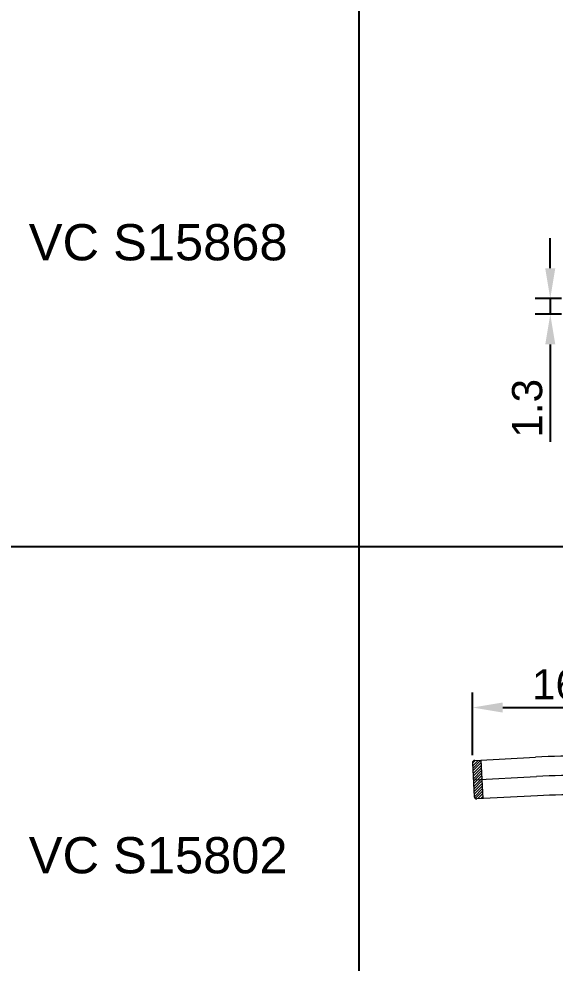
# Model space of a CAD drawing. Header units: millimetres. Extents: x 7018 to 13530, y 4187 to 5692.
# Drawn here: x 8451 to 8495.4, y 4663.1 to 4741.3 of the extents above; entities that cross this region are included whole.
import ezdxf

# ---------------------------------------------------------------- set-up
doc = ezdxf.new("R2010")
doc.units = ezdxf.units.MM
doc.layers.add('Dimension', color=3, linetype='Continuous')
doc.styles.get("Standard").update_dxf_attribs({"font": 'arial.ttf'})
doc.styles.add('样式 1', font='romant.shx')
doc.dimstyles.new('ISO-25$0', dxfattribs={"dimtxt": 2.5, "dimasz": 2.5, "dimexe": 0.5, "dimexo": 1, "dimgap": 1, "dimtad": 0, "dimtih": 1, "dimtoh": 1, "dimdec": 1, "dimzin": 10, "dimdsep": 46, "dimlunit": 6, "dimtxsty": '样式 1', "dimcen": 0, "dimclrd": 256, "dimclre": 256, "dimclrt": 7, "dimazin": 0, "dimtfac": 1, "dimtdec": 1, "dimtofl": 0, "dimtmove": 0, "dimatfit": 0, "dimfxl": 1, "dimtolj": 1, "dimtzin": 10, "dimarcsym": 0})

# ---------------------------------------------------------------- blocks, each defined once
blk = doc.blocks.new('*D2971')
at = {"layer": 'Defpoints', "color": 0, "transparency": 16777216}
for p in [(8496.556, 4718.116), (8494.988, 4716.816), (8496.556, 4716.816)]:
    blk.add_point(p, dxfattribs=at)
at = {"layer": 'Dimension', "color": 0, "lineweight": -2, "transparency": 16777216}
for p, q in [((8494.988, 4720.616), (8494.988, 4723.116)), ((8495.931, 4718.116), (8493.738, 4718.116)), ((8494.988, 4718.116), (8494.988, 4716.816)), ((8495.931, 4716.816), (8493.738, 4716.816)), ((8494.988, 4714.316), (8494.988, 4706.25))]:
    blk.add_line(p, q, dxfattribs=at)
at = {"layer": 'Dimension', "color": 0, "transparency": 16777216}
for points in [[(8494.571, 4720.616), (8495.405, 4720.616), (8494.988, 4718.116)], [(8494.571, 4714.316), (8495.405, 4714.316), (8494.988, 4716.816)]]:
    blk.add_solid(points, dxfattribs=at)
at = {"layer": 'Dimension', "color": 0, "transparency": 16777216, "insert": (8493.086, 4709.033), "char_height": 2.5, "attachment_point": 5, "rotation": 90}
blk.add_mtext('1.3', dxfattribs=at)
blk = doc.blocks.new('*D3417')
at = {"layer": 'Defpoints', "color": 0, "transparency": 16777216}
for p in [(8505.211, 4684.266), (8505.211, 4680.266), (8488.548, 4679.693)]:
    blk.add_point(p, dxfattribs=at)
at = {"layer": 'Dimension', "color": 0, "lineweight": -2, "transparency": 16777216}
for p, q in [((8488.548, 4680.318), (8488.548, 4685.516)), ((8505.211, 4680.891), (8505.211, 4685.516)), ((8491.048, 4684.266), (8502.711, 4684.266))]:
    blk.add_line(p, q, dxfattribs=at)
at = {"layer": 'Dimension', "color": 0, "transparency": 16777216}
for points in [[(8491.048, 4684.683), (8491.048, 4683.849), (8488.548, 4684.266)], [(8502.711, 4684.683), (8502.711, 4683.849), (8505.211, 4684.266)]]:
    blk.add_solid(points, dxfattribs=at)
at = {"layer": 'Dimension', "color": 0, "transparency": 16777216, "insert": (8496.88, 4686.167), "char_height": 2.5, "attachment_point": 5}
blk.add_mtext('16.7', dxfattribs=at)

msp = doc.modelspace()

# ---------------------------------------------------------------- hatches: boundary and pattern name
at = {"lineweight": 9}
h = msp.add_hatch(dxfattribs=at)
h.set_pattern_fill('ANSI31', color=1, scale=0.05, style=0)
h.set_pattern_definition([(45, (6664.1922, 3649.376), (-0.112253202, 0.112253202), [])])
h.paths.add_polyline_path([(8489.239, 4679.869), (8488.74, 4679.843, 0.414214), (8488.551, 4679.633), (8488.621, 4678.284), (8489.32, 4678.321)])
h.paths.add_polyline_path([(8489.32, 4678.321), (8488.621, 4678.284), (8488.692, 4676.937, 0.414214), (8488.902, 4676.748), (8489.401, 4676.774)])

# ---------------------------------------------------------------- linework, layer by layer
for p, q in [((8479.146, 4815.918), (8479.146, 4559.957)), ((8430.963, 4697.594), (8827.401, 4697.594))]:
    msp.add_line(p, q)
at = {"color": 0, "lineweight": 9}
for p, q in [((8488.548, 4679.683), (8488.694, 4676.887)), ((8488.737, 4679.893), (8493.755, 4680.156)), ((8489.237, 4679.919), (8489.404, 4676.724)), ((8488.621, 4678.284), (8493.858, 4678.558)), ((8493.923, 4676.961), (8488.905, 4676.698))]:
    msp.add_line(p, q, dxfattribs=at)
for centre, radius, start, end in [((8497.947, 4600.166), 80.1, 90, 93), ((8488.748, 4679.693), 0.2, 93, 183), ((8497.967, 4600.166), 78.5, 90, 93), ((8497.947, 4600.166), 76.9, 90, 93), ((8488.894, 4676.897), 0.2, 183, 273)]:
    msp.add_arc(centre, radius, start, end, dxfattribs=at)

# ---------------------------------------------------------------- texts
at = {"char_height": 2.9997, "width": 34.34827, "attachment_point": 5}
for s, insert in [('VC S15868', (8462.514, 4722.754)), ('VC S15802', (8462.514, 4672.021))]:
    msp.add_mtext(s, dxfattribs=dict(at, insert=insert))

# ---------------------------------------------------------------- dimensions: what is measured, and where the dimension line sits
at = {"layer": 'Dimension'}
dim = msp.add_linear_dim(base=(8494.988, 4716.816), p1=(8496.556, 4718.116), p2=(8496.556, 4716.816), angle=90, dimstyle='ISO-25$0', override={"dimexe": 1.25, "dimexo": 0.625, "dimgap": 0.625, "dimtad": 1, "dimtih": 0, "dimtoh": 0, "dimzin": 8, "dimlunit": 2, "dimtxsty": 'Standard', "dimcen": 2.5, "dimclrd": 0, "dimclre": 0, "dimclrt": 0, "dimadec": 0, "dimtp": 0.2, "dimtm": 0.2, "dimtdec": 2, "dimtofl": 1, "dimatfit": 3, "dimtolj": 0, "dimtzin": 8}, dxfattribs=at)
dim.commit()
dim.dimension.update_dxf_attribs({"geometry": '*D2971', "text_midpoint": (8493.086, 4709.033)})
dim = msp.add_linear_dim(base=(8505.211, 4684.266), p1=(8488.548, 4679.693), p2=(8505.211, 4680.266), dimstyle='ISO-25$0', override={"dimexe": 1.25, "dimexo": 0.625, "dimgap": 0.625, "dimtad": 1, "dimtih": 0, "dimtoh": 0, "dimzin": 8, "dimlunit": 2, "dimtxsty": 'Standard', "dimcen": 2.5, "dimclrd": 0, "dimclre": 0, "dimclrt": 0, "dimadec": 0, "dimtp": 0.2, "dimtm": 0.2, "dimtdec": 2, "dimtofl": 1, "dimatfit": 3, "dimtolj": 0, "dimtzin": 8}, dxfattribs=at)
dim.commit()
dim.dimension.update_dxf_attribs({"geometry": '*D3417', "text_midpoint": (8496.88, 4686.167)})

doc.saveas('drawing.dxf')
